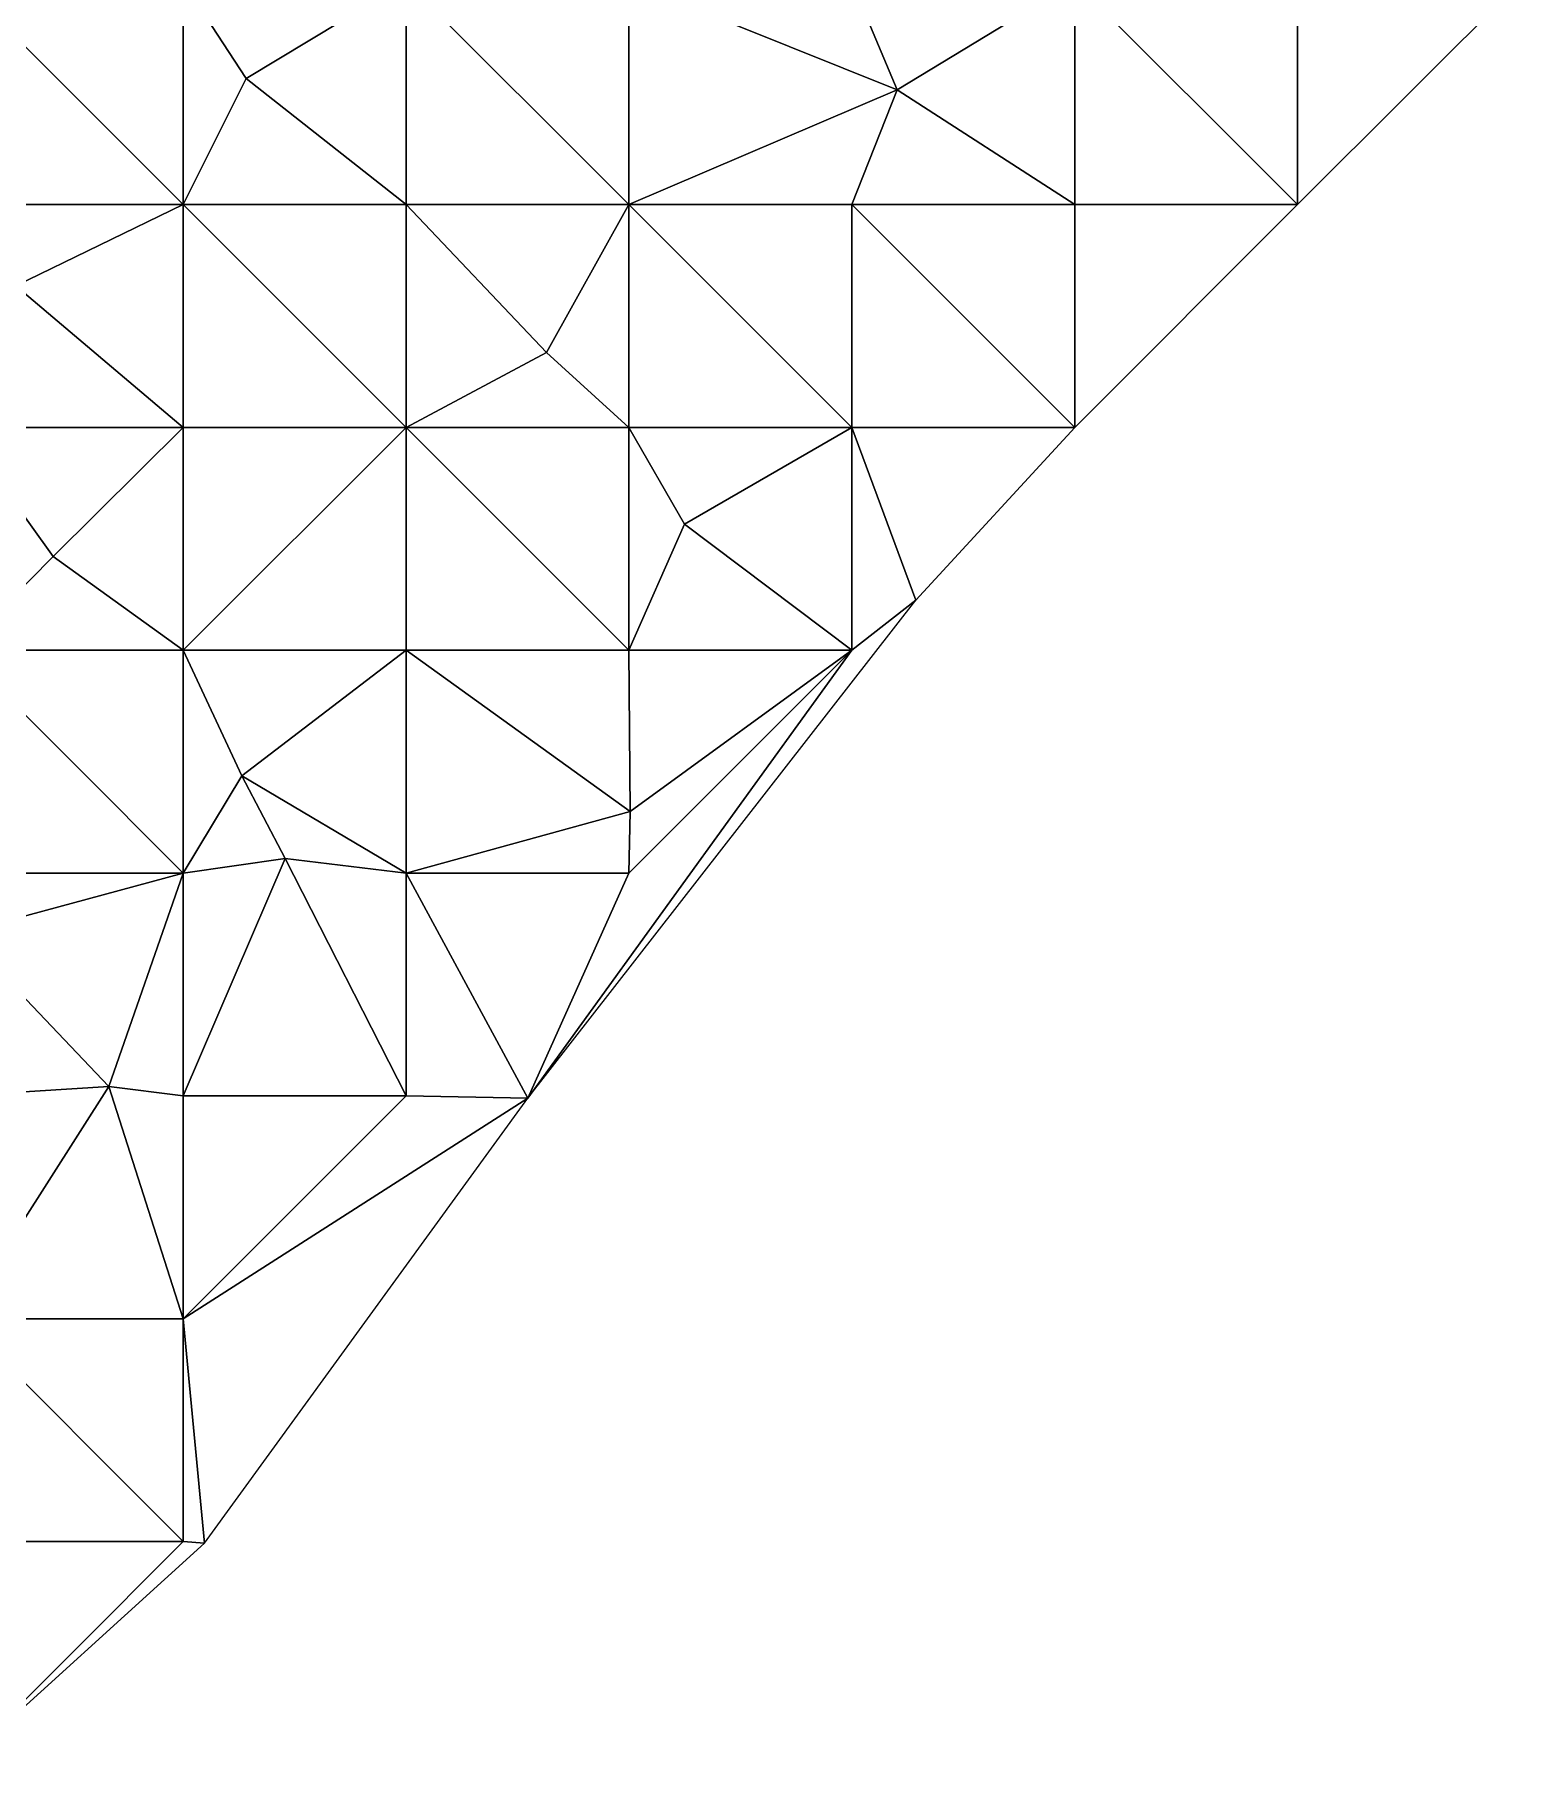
# Model space of a CAD drawing. Header units: metres. Extents: x 437165 to 437677, y 9614568 to 9615020.
# Drawn here: x 437468.6 to 437535.3, y 9614648 to 9614725.6 of the extents above; entities that cross this region are included whole.
import ezdxf

# ---------------------------------------------------------------- set-up
doc = ezdxf.new("R2010")
doc.units = ezdxf.units.M
doc.layers.add('Superfície', color=151, linetype='Continuous')

msp = doc.modelspace()

# ---------------------------------------------------------------- linework, layer by layer
at = {"layer": 'Superfície', "color": 110, "linetype": 'Continuous', "lineweight": -3}
for points in [[(437465.315, 9614718.014, 139.477), (437475.315, 9614718.014, 139.335), (437465.315, 9614728.014, 136.443)], [(437475.315, 9614718.014, 139.335), (437475.315, 9614728.014, 136.744), (437465.315, 9614728.014, 136.443)], [(437475.315, 9614718.014, 139.335), (437478.132, 9614723.678, 138.269), (437475.315, 9614728.014, 136.744)], [(437485.315, 9614718.014, 139.998), (437485.315, 9614728.014, 137.236), (437478.132, 9614723.678, 138.269)], [(437485.315, 9614718.014, 139.998), (437495.315, 9614718.014, 140.679), (437485.315, 9614728.014, 137.236)], [(437495.315, 9614718.014, 140.679), (437495.315, 9614728.014, 137.786), (437485.315, 9614728.014, 137.236)], [(437475.315, 9614718.014, 139.335), (437485.315, 9614718.014, 139.998), (437478.132, 9614723.678, 138.269)], [(437505.315, 9614718.014, 141.996), (437515.315, 9614718.014, 142.831), (437507.342, 9614723.168, 140.695)], [(437475.315, 9614708.014, 141.243), (437485.315, 9614708.014, 142.337), (437475.315, 9614718.014, 139.335)], [(437485.315, 9614708.014, 142.337), (437485.315, 9614718.014, 139.998), (437475.315, 9614718.014, 139.335)], [(437485.315, 9614708.014, 142.337), (437491.609, 9614711.379, 142.049), (437485.315, 9614718.014, 139.998)], [(437485.315, 9614718.014, 139.998), (437491.609, 9614711.379, 142.049), (437495.315, 9614718.014, 140.679)], [(437465.315, 9614698.014, 141.142), (437469.482, 9614702.222, 141.747), (437465.315, 9614708.014, 140.111)], [(437465.315, 9614708.014, 140.111), (437469.482, 9614702.222, 141.747), (437475.315, 9614708.014, 141.243)], [(437475.315, 9614698.014, 143.435), (437475.315, 9614708.014, 141.243), (437469.482, 9614702.222, 141.747)], [(437475.315, 9614698.014, 143.435), (437485.315, 9614708.014, 142.337), (437475.315, 9614708.014, 141.243)], [(437495.315, 9614698.014, 146.993), (437505.315, 9614698.014, 148.092), (437497.808, 9614703.668, 145.786)], [(437465.315, 9614698.014, 141.142), (437475.315, 9614698.014, 143.435), (437469.482, 9614702.222, 141.747)], [(437475.315, 9614698.014, 143.435), (437477.949, 9614692.37, 145.158), (437485.315, 9614698.014, 145.135)], [(437475.315, 9614678.014, 149.077), (437485.315, 9614678.014, 151.35), (437479.894, 9614688.669, 148.629)], [(437485.315, 9614678.014, 151.35), (437485.315, 9614688.014, 149.074), (437479.894, 9614688.669, 148.629)], [(437475.315, 9614678.014, 149.077), (437475.315, 9614688.014, 146.723), (437471.969, 9614678.437, 148.33)], [(437465.315, 9614668.014, 146.893), (437475.315, 9614668.014, 149.797), (437471.969, 9614678.437, 148.33)], [(437475.315, 9614668.014, 149.797), (437475.315, 9614678.014, 149.077), (437471.969, 9614678.437, 148.33)], [(437475.315, 9614668.014, 149.797), (437490.772, 9614677.912, 152.686), (437485.315, 9614678.014, 151.35)], [(437475.315, 9614668.014, 149.797), (437485.315, 9614678.014, 151.35), (437475.315, 9614678.014, 149.077)], [(437475.315, 9614668.014, 149.797), (437476.261, 9614657.936, 150.863), (437490.772, 9614677.912, 152.686)], [(437465.315, 9614658.014, 147.81), (437475.315, 9614658.014, 150.595), (437465.315, 9614668.014, 146.893)], [(437475.315, 9614658.014, 150.595), (437475.315, 9614668.014, 149.797), (437465.315, 9614668.014, 146.893)], [(437475.315, 9614658.014, 150.595), (437476.261, 9614657.936, 150.863), (437475.315, 9614668.014, 149.797)], [(437465.315, 9614648.014, 148.438), (437476.261, 9614657.936, 150.863), (437475.315, 9614658.014, 150.595)], [(437465.315, 9614648.014, 148.438), (437475.315, 9614658.014, 150.595), (437465.315, 9614658.014, 147.81)]]:
    msp.add_3dface(points, dxfattribs=at)
at = {"layer": 'Superfície', "color": 141, "linetype": 'Continuous', "lineweight": -3}
for points in [[(437475.315, 9614728.014, 136.744), (437478.132, 9614723.678, 138.269), (437485.315, 9614728.014, 137.236)], [(437495.315, 9614718.014, 140.679), (437507.342, 9614723.168, 140.695), (437495.315, 9614728.014, 137.786)], [(437495.315, 9614728.014, 137.786), (437507.342, 9614723.168, 140.695), (437505.315, 9614728.014, 138.77)], [(437505.315, 9614728.014, 138.77), (437507.342, 9614723.168, 140.695), (437515.315, 9614728.014, 139.637)], [(437515.315, 9614718.014, 142.831), (437515.315, 9614728.014, 139.637), (437507.342, 9614723.168, 140.695)], [(437515.315, 9614718.014, 142.831), (437525.315, 9614718.014, 143.802), (437515.315, 9614728.014, 139.637)], [(437525.315, 9614718.014, 143.802), (437525.315, 9614728.014, 140.666), (437515.315, 9614728.014, 139.637)], [(437525.315, 9614718.014, 143.802), (437535.315, 9614728.014, 141.644), (437525.315, 9614728.014, 140.666)], [(437495.315, 9614718.014, 140.679), (437505.315, 9614718.014, 141.996), (437507.342, 9614723.168, 140.695)], [(437495.315, 9614708.014, 143.852), (437495.315, 9614718.014, 140.679), (437491.609, 9614711.379, 142.049)], [(437495.315, 9614708.014, 143.852), (437505.315, 9614708.014, 145.075), (437495.315, 9614718.014, 140.679)], [(437505.315, 9614708.014, 145.075), (437505.315, 9614718.014, 141.996), (437495.315, 9614718.014, 140.679)], [(437505.315, 9614708.014, 145.075), (437515.315, 9614708.014, 145.963), (437505.315, 9614718.014, 141.996)], [(437515.315, 9614708.014, 145.963), (437515.315, 9614718.014, 142.831), (437505.315, 9614718.014, 141.996)], [(437515.315, 9614708.014, 145.963), (437525.315, 9614718.014, 143.802), (437515.315, 9614718.014, 142.831)], [(437485.315, 9614708.014, 142.337), (437495.315, 9614708.014, 143.852), (437491.609, 9614711.379, 142.049)], [(437475.315, 9614698.014, 143.435), (437485.315, 9614698.014, 145.135), (437485.315, 9614708.014, 142.337)], [(437485.315, 9614698.014, 145.135), (437495.315, 9614698.014, 146.993), (437485.315, 9614708.014, 142.337)], [(437495.315, 9614698.014, 146.993), (437495.315, 9614708.014, 143.852), (437485.315, 9614708.014, 142.337)], [(437495.315, 9614698.014, 146.993), (437497.808, 9614703.668, 145.786), (437495.315, 9614708.014, 143.852)], [(437495.315, 9614708.014, 143.852), (437497.808, 9614703.668, 145.786), (437505.315, 9614708.014, 145.075)], [(437505.315, 9614698.014, 148.092), (437505.315, 9614708.014, 145.075), (437497.808, 9614703.668, 145.786)], [(437505.315, 9614698.014, 148.092), (437508.188, 9614700.255, 147.7), (437505.315, 9614708.014, 145.075)], [(437505.315, 9614708.014, 145.075), (437508.188, 9614700.255, 147.7), (437515.315, 9614708.014, 145.963)], [(437505.315, 9614698.014, 148.092), (437490.772, 9614677.912, 152.686), (437508.188, 9614700.255, 147.7)], [(437465.315, 9614688.014, 144.024), (437475.315, 9614688.014, 146.723), (437465.315, 9614698.014, 141.142)], [(437475.315, 9614688.014, 146.723), (437475.315, 9614698.014, 143.435), (437465.315, 9614698.014, 141.142)], [(437475.315, 9614688.014, 146.723), (437477.949, 9614692.37, 145.158), (437475.315, 9614698.014, 143.435)], [(437485.315, 9614698.014, 145.135), (437495.372, 9614690.781, 149.27), (437495.315, 9614698.014, 146.993)], [(437495.315, 9614688.014, 150.099), (437490.772, 9614677.912, 152.686), (437505.315, 9614698.014, 148.092)], [(437495.315, 9614698.014, 146.993), (437495.372, 9614690.781, 149.27), (437505.315, 9614698.014, 148.092)], [(437495.315, 9614688.014, 150.099), (437505.315, 9614698.014, 148.092), (437495.372, 9614690.781, 149.27)], [(437485.315, 9614688.014, 149.074), (437495.315, 9614688.014, 150.099), (437495.372, 9614690.781, 149.27)], [(437475.315, 9614688.014, 146.723), (437465.405, 9614685.332, 145.228), (437471.969, 9614678.437, 148.33)], [(437485.315, 9614678.014, 151.35), (437490.772, 9614677.912, 152.686), (437485.315, 9614688.014, 149.074)], [(437485.315, 9614688.014, 149.074), (437490.772, 9614677.912, 152.686), (437495.315, 9614688.014, 150.099)], [(437465.315, 9614678.014, 146.073), (437471.969, 9614678.437, 148.33), (437465.405, 9614685.332, 145.228)], [(437465.315, 9614668.014, 146.893), (437471.969, 9614678.437, 148.33), (437465.315, 9614678.014, 146.073)]]:
    msp.add_3dface(points, dxfattribs=at)
at = {"layer": 'Superfície', "color": 70, "linetype": 'Continuous', "lineweight": -3}
msp.add_3dface([(437465.315, 9614718.014, 139.477), (437467.806, 9614714.368, 139.666), (437475.315, 9614718.014, 139.335)], dxfattribs=at)
at = {"layer": 'Superfície', "color": 90, "linetype": 'Continuous', "lineweight": -3}
for points in [[(437475.315, 9614708.014, 141.243), (437475.315, 9614718.014, 139.335), (437467.806, 9614714.368, 139.666)], [(437465.315, 9614708.014, 140.111), (437475.315, 9614708.014, 141.243), (437467.806, 9614714.368, 139.666)]]:
    msp.add_3dface(points, dxfattribs=at)
at = {"layer": 'Superfície', "color": 171, "linetype": 'Continuous', "lineweight": -3}
for points in [[(437485.315, 9614688.014, 149.074), (437485.315, 9614698.014, 145.135), (437477.949, 9614692.37, 145.158)], [(437485.315, 9614688.014, 149.074), (437495.372, 9614690.781, 149.27), (437485.315, 9614698.014, 145.135)], [(437475.315, 9614678.014, 149.077), (437479.894, 9614688.669, 148.629), (437475.315, 9614688.014, 146.723)]]:
    msp.add_3dface(points, dxfattribs=at)
at = {"layer": 'Superfície', "color": 20, "linetype": 'Continuous', "lineweight": -3}
msp.add_3dface([(437475.315, 9614688.014, 146.723), (437479.894, 9614688.669, 148.629), (437477.949, 9614692.37, 145.158)], dxfattribs=at)
at = {"layer": 'Superfície', "color": 10, "linetype": 'Continuous', "lineweight": -3}
msp.add_3dface([(437485.315, 9614688.014, 149.074), (437477.949, 9614692.37, 145.158), (437479.894, 9614688.669, 148.629)], dxfattribs=at)
at = {"layer": 'Superfície', "color": 211, "linetype": 'Continuous', "lineweight": -3}
msp.add_3dface([(437465.315, 9614688.014, 144.024), (437465.405, 9614685.332, 145.228), (437475.315, 9614688.014, 146.723)], dxfattribs=at)

doc.saveas('drawing.dxf')
